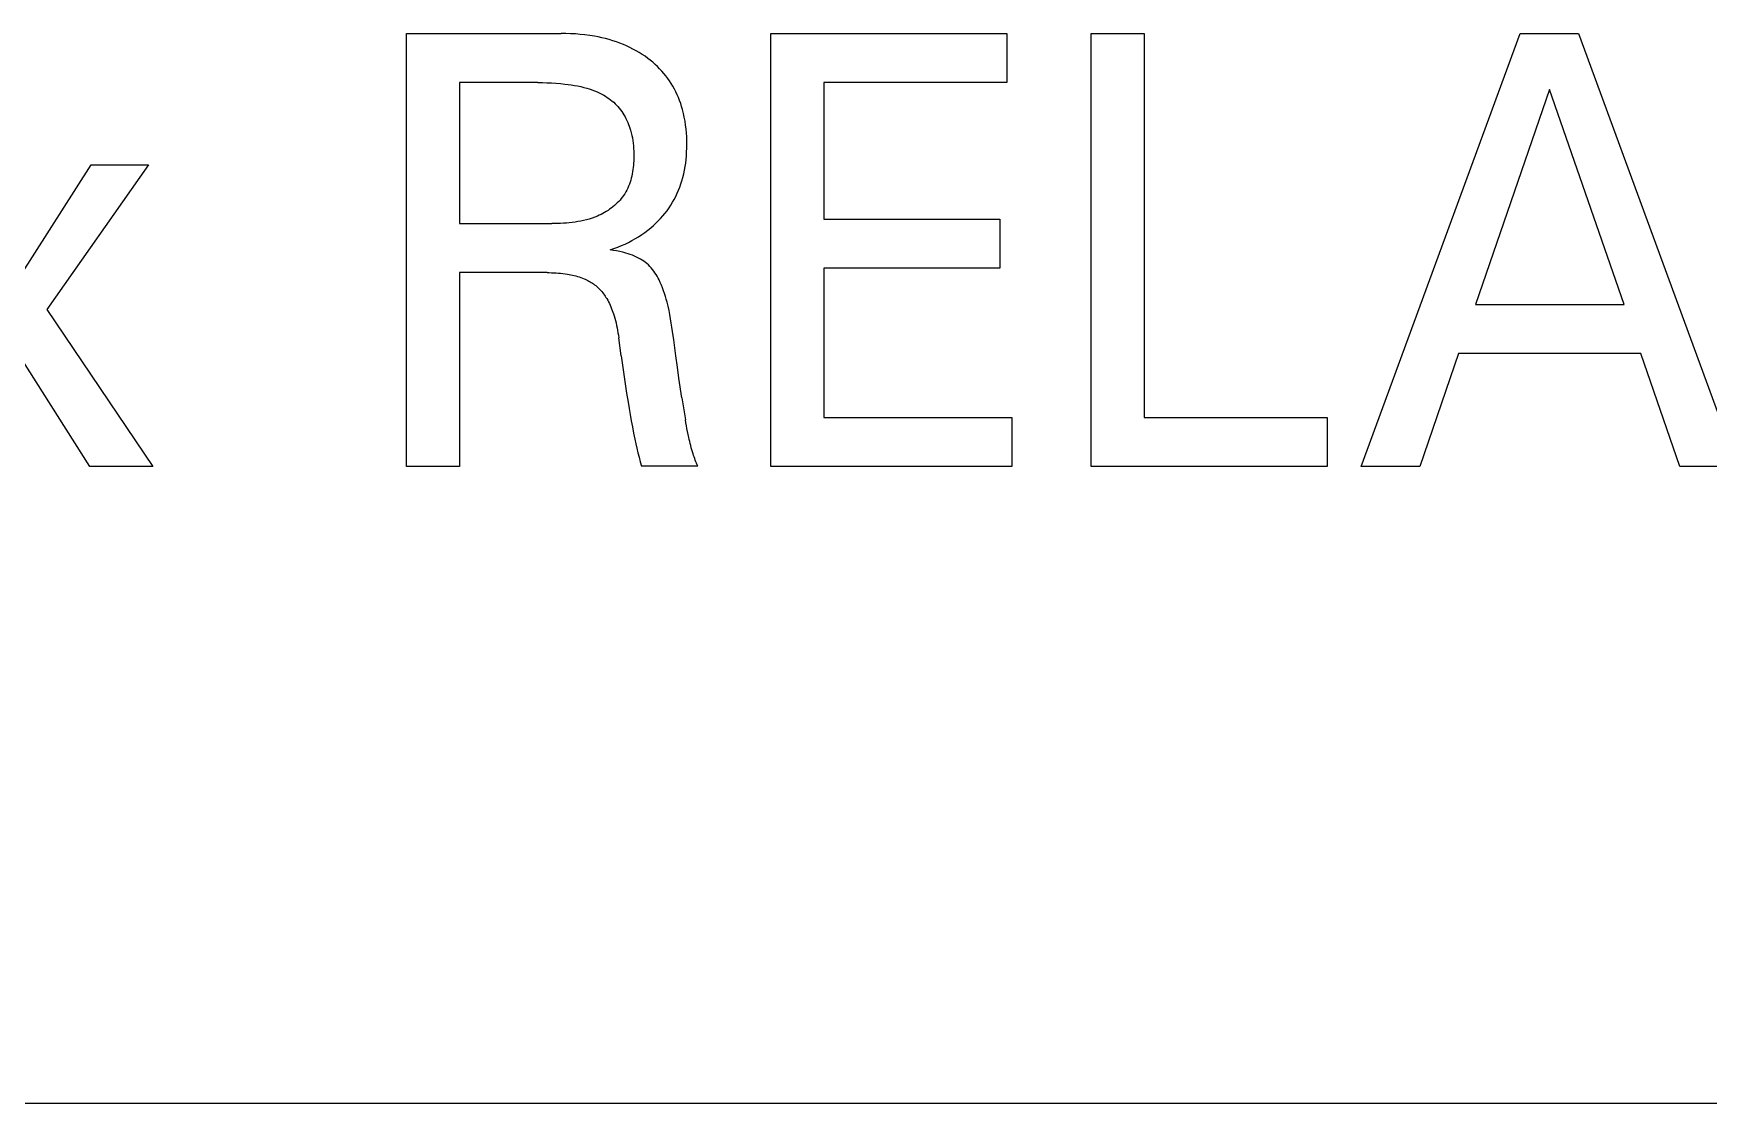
# Model space of a CAD drawing. Extents: x 0 to 420, y 0 to 297.
# Drawn here: x 161.34 to 167.91, y 192.36 to 196.56 of the extents above; entities that cross this region are included whole.
import ezdxf

# ---------------------------------------------------------------- set-up
doc = ezdxf.new("R2010")
doc.units = 0
doc.header["$LTSCALE"] = 23.1
doc.layers.add('10000_FRONT', color=7, linetype='CONTINUOUS')

msp = doc.modelspace()

# ---------------------------------------------------------------- linework, layer by layer
at = {"layer": '10000_FRONT', "color": 7, "linetype": 'CONTINUOUS'}
for p, q in [((162.8032, 194.8564), (162.8032, 196.5564)), ((162.8032, 196.5564), (163.4092, 196.5564)), ((163.428, 196.5562), (163.4092, 196.5564)), ((163.4469, 196.5556), (163.428, 196.5562)), ((163.4657, 196.5546), (163.4469, 196.5556)), ((163.4845, 196.5531), (163.4657, 196.5546)), ((163.5032, 196.5511), (163.4845, 196.5531)), ((163.5219, 196.5486), (163.5032, 196.5511)), ((163.5405, 196.5456), (163.5219, 196.5486)), ((163.5551, 196.5428), (163.5405, 196.5456)), ((163.5695, 196.5397), (163.5551, 196.5428)), ((163.5839, 196.5362), (163.5695, 196.5397)), ((163.5982, 196.5324), (163.5839, 196.5362)), ((163.6124, 196.5281), (163.5982, 196.5324)), ((163.6264, 196.5235), (163.6124, 196.5281)), ((163.6403, 196.5185), (163.6264, 196.5235)), ((163.6541, 196.513), (163.6403, 196.5185)), ((163.6668, 196.5076), (163.6541, 196.513)), ((163.6793, 196.5017), (163.6668, 196.5076)), ((163.6916, 196.4955), (163.6793, 196.5017)), ((163.7037, 196.4889), (163.6916, 196.4955)), ((164.232, 194.8564), (164.232, 196.5564)), ((164.232, 196.5564), (165.1593, 196.5564)), ((165.1593, 196.5564), (165.1593, 196.3636)), ((165.4893, 194.8564), (165.4893, 196.5564)), ((165.4893, 196.5564), (165.6974, 196.5564)), ((165.6974, 196.5564), (165.6974, 195.0492)), ((166.5492, 194.8564), (167.1736, 196.5564)), ((167.1736, 196.5564), (167.4022, 196.5564)), ((167.4022, 196.5564), (168.0265, 194.8564)), ((163.7156, 196.482), (163.7037, 196.4889)), ((163.7273, 196.4746), (163.7156, 196.482)), ((163.7388, 196.4669), (163.7273, 196.4746)), ((163.7499, 196.4588), (163.7388, 196.4669)), ((163.7597, 196.4513), (163.7499, 196.4588)), ((163.7692, 196.4434), (163.7597, 196.4513)), ((163.7785, 196.4352), (163.7692, 196.4434)), ((163.7875, 196.4268), (163.7785, 196.4352)), ((163.0113, 196.3636), (163.0113, 195.8106)), ((163.3186, 196.3636), (163.0113, 196.3636)), ((163.3186, 196.3636), (163.3363, 196.3635)), ((163.3363, 196.3635), (163.354, 196.3631)), ((163.354, 196.3631), (163.3716, 196.3624)), ((163.3716, 196.3624), (163.3893, 196.3613)), ((163.7962, 196.4181), (163.7875, 196.4268)), ((163.8046, 196.4091), (163.7962, 196.4181)), ((163.8127, 196.3998), (163.8046, 196.4091)), ((163.8205, 196.3902), (163.8127, 196.3998)), ((163.8279, 196.3804), (163.8205, 196.3902)), ((163.835, 196.3703), (163.8279, 196.3804)), ((163.8418, 196.3599), (163.835, 196.3703)), ((164.4401, 196.3636), (164.4401, 195.8275)), ((165.1593, 196.3636), (164.4401, 196.3636)), ((163.3893, 196.3613), (163.4069, 196.3599)), ((163.4069, 196.3599), (163.4245, 196.3581)), ((163.4245, 196.3581), (163.437, 196.3566)), ((163.437, 196.3566), (163.4494, 196.3548)), ((163.4494, 196.3548), (163.4618, 196.3528)), ((163.4618, 196.3528), (163.4742, 196.3505)), ((163.4742, 196.3505), (163.4865, 196.3479)), ((163.4865, 196.3479), (163.4987, 196.345)), ((163.4987, 196.345), (163.5108, 196.3417)), ((163.5108, 196.3417), (163.5194, 196.3391)), ((163.5194, 196.3391), (163.528, 196.3363)), ((163.528, 196.3363), (163.5365, 196.3333)), ((163.5365, 196.3333), (163.545, 196.33)), ((163.545, 196.33), (163.5533, 196.3265)), ((163.5533, 196.3265), (163.5615, 196.3227)), ((163.5615, 196.3227), (163.5695, 196.3186)), ((163.5695, 196.3186), (163.5774, 196.3142)), ((163.5774, 196.3142), (163.5842, 196.3101)), ((163.5842, 196.3101), (163.5909, 196.3058)), ((163.5909, 196.3058), (163.5974, 196.3012)), ((163.5974, 196.3012), (163.6037, 196.2964)), ((163.6037, 196.2964), (163.6099, 196.2914)), ((163.8482, 196.3492), (163.8418, 196.3599)), ((163.8542, 196.3384), (163.8482, 196.3492)), ((163.8598, 196.3273), (163.8542, 196.3384)), ((163.8651, 196.316), (163.8598, 196.3273)), ((163.87, 196.3046), (163.8651, 196.316)), ((163.8746, 196.293), (163.87, 196.3046)), ((167.289, 196.3371), (166.9978, 195.4925)), ((167.5812, 195.4925), (167.289, 196.3371)), ((163.6099, 196.2914), (163.6159, 196.2862)), ((163.6159, 196.2862), (163.6217, 196.2807)), ((163.6217, 196.2807), (163.6273, 196.2751)), ((163.6273, 196.2751), (163.6326, 196.2692)), ((163.6326, 196.2692), (163.6378, 196.2632)), ((163.6378, 196.2632), (163.6427, 196.2569)), ((163.6427, 196.2569), (163.6475, 196.2503)), ((163.6475, 196.2503), (163.6521, 196.2435)), ((163.6521, 196.2435), (163.6563, 196.2366)), ((163.6563, 196.2366), (163.6604, 196.2295)), ((163.8788, 196.2813), (163.8746, 196.293)), ((163.8826, 196.2694), (163.8788, 196.2813)), ((163.8861, 196.2575), (163.8826, 196.2694)), ((163.8899, 196.2425), (163.8861, 196.2575)), ((163.8931, 196.2275), (163.8899, 196.2425)), ((163.6604, 196.2295), (163.6642, 196.2222)), ((163.6642, 196.2222), (163.6677, 196.2149)), ((163.6677, 196.2149), (163.671, 196.2074)), ((163.671, 196.2074), (163.6741, 196.1998)), ((163.6741, 196.1998), (163.6769, 196.1921)), ((163.6769, 196.1921), (163.6795, 196.1844)), ((163.6795, 196.1844), (163.6819, 196.1766)), ((163.6819, 196.1766), (163.6846, 196.1666)), ((163.6846, 196.1666), (163.687, 196.1564)), ((163.8959, 196.2124), (163.8931, 196.2275)), ((163.8982, 196.1971), (163.8959, 196.2124)), ((163.9, 196.1818), (163.8982, 196.1971)), ((163.9014, 196.1665), (163.9, 196.1818)), ((163.9024, 196.1511), (163.9014, 196.1665)), ((163.687, 196.1564), (163.6891, 196.1462)), ((163.6891, 196.1462), (163.6908, 196.136)), ((163.6908, 196.136), (163.6922, 196.1257)), ((163.6922, 196.1257), (163.6933, 196.1153)), ((163.6933, 196.1153), (163.6941, 196.1049)), ((163.6941, 196.1049), (163.6946, 196.0944)), ((163.9023, 196.0913), (163.9029, 196.1058)), ((163.9029, 196.1357), (163.9024, 196.1511)), ((163.9031, 196.1203), (163.9029, 196.1357)), ((163.9029, 196.1058), (163.9031, 196.1203)), ((161.286, 195.6034), (161.5653, 196.0407)), ((161.7896, 196.0407), (161.3917, 195.4733)), ((161.5653, 196.0407), (161.7896, 196.0407)), ((163.6933, 196.0391), (163.6925, 196.0306)), ((163.694, 196.0477), (163.6933, 196.0391)), ((163.6945, 196.0562), (163.694, 196.0477)), ((163.6948, 196.0648), (163.6945, 196.0562)), ((163.6946, 196.0944), (163.6949, 196.0839)), ((163.695, 196.0733), (163.6948, 196.0648)), ((163.6949, 196.0839), (163.695, 196.0733)), ((163.8938, 196.0195), (163.8964, 196.0337)), ((163.8964, 196.0337), (163.8985, 196.048)), ((163.8985, 196.048), (163.9001, 196.0624)), ((163.9001, 196.0624), (163.9014, 196.0768)), ((163.9014, 196.0768), (163.9023, 196.0913)), ((163.6802, 195.9726), (163.6775, 195.9647)), ((163.6827, 195.9806), (163.6802, 195.9726)), ((163.6849, 195.9888), (163.6827, 195.9806)), ((163.6869, 195.997), (163.6849, 195.9888)), ((163.6886, 196.0053), (163.6869, 195.997)), ((163.6901, 196.0137), (163.6886, 196.0053)), ((163.6914, 196.0222), (163.6901, 196.0137)), ((163.6925, 196.0306), (163.6914, 196.0222)), ((163.8798, 195.966), (163.8838, 195.9786)), ((163.8838, 195.9786), (163.8874, 195.9913)), ((163.8874, 195.9913), (163.8908, 196.0054)), ((163.8908, 196.0054), (163.8938, 196.0195)), ((163.6408, 195.9028), (163.6356, 195.897)), ((163.6458, 195.9087), (163.6408, 195.9028)), ((163.6505, 195.9147), (163.6458, 195.9087)), ((163.655, 195.921), (163.6505, 195.9147)), ((163.6592, 195.9274), (163.655, 195.921)), ((163.6635, 195.9345), (163.6592, 195.9274)), ((163.6675, 195.9418), (163.6635, 195.9345)), ((163.6711, 195.9493), (163.6675, 195.9418)), ((163.6744, 195.9569), (163.6711, 195.9493)), ((163.6775, 195.9647), (163.6744, 195.9569)), ((163.8472, 195.8938), (163.8536, 195.9053)), ((163.8536, 195.9053), (163.8597, 195.9171)), ((163.8597, 195.9171), (163.8653, 195.9291)), ((163.8653, 195.9291), (163.8706, 195.9412)), ((163.8706, 195.9412), (163.8754, 195.9535)), ((163.8754, 195.9535), (163.8798, 195.966)), ((163.5521, 195.8398), (163.5415, 195.8355)), ((163.5593, 195.843), (163.5521, 195.8398)), ((163.5663, 195.8464), (163.5593, 195.843)), ((163.5733, 195.8501), (163.5663, 195.8464)), ((163.5802, 195.8539), (163.5733, 195.8501)), ((163.5869, 195.8579), (163.5802, 195.8539)), ((163.5936, 195.8621), (163.5869, 195.8579)), ((163.6001, 195.8666), (163.5936, 195.8621)), ((163.6064, 195.8712), (163.6001, 195.8666)), ((163.6126, 195.876), (163.6064, 195.8712)), ((163.6187, 195.881), (163.6126, 195.876)), ((163.6245, 195.8861), (163.6187, 195.881)), ((163.6302, 195.8915), (163.6245, 195.8861)), ((163.6356, 195.897), (163.6302, 195.8915)), ((163.8, 195.8302), (163.8088, 195.8401)), ((163.8088, 195.8401), (163.8172, 195.8503)), ((163.8172, 195.8503), (163.8253, 195.8607)), ((163.8253, 195.8607), (163.833, 195.8715)), ((163.833, 195.8715), (163.8403, 195.8825)), ((163.8403, 195.8825), (163.8472, 195.8938)), ((163.0113, 195.8106), (163.3736, 195.8106)), ((163.3849, 195.8107), (163.3736, 195.8106)), ((163.3963, 195.8109), (163.3849, 195.8107)), ((163.4077, 195.8112), (163.3963, 195.8109)), ((163.419, 195.8118), (163.4077, 195.8112)), ((163.4304, 195.8125), (163.419, 195.8118)), ((163.4418, 195.8134), (163.4304, 195.8125)), ((163.4531, 195.8146), (163.4418, 195.8134)), ((163.4644, 195.8161), (163.4531, 195.8146)), ((163.4756, 195.8178), (163.4644, 195.8161)), ((163.4868, 195.8199), (163.4756, 195.8178)), ((163.498, 195.8222), (163.4868, 195.8199)), ((163.509, 195.825), (163.498, 195.8222)), ((163.5199, 195.8281), (163.509, 195.825)), ((163.5308, 195.8316), (163.5199, 195.8281)), ((163.5415, 195.8355), (163.5308, 195.8316)), ((163.7263, 195.767), (163.7384, 195.7755)), ((163.7384, 195.7755), (163.7503, 195.7844)), ((163.7503, 195.7844), (163.7618, 195.7937)), ((163.7618, 195.7937), (163.7718, 195.8024)), ((163.7718, 195.8024), (163.7815, 195.8113)), ((163.7815, 195.8113), (163.7909, 195.8206)), ((163.7909, 195.8206), (163.8, 195.8302)), ((164.4401, 195.8275), (165.1313, 195.8275)), ((165.1313, 195.8275), (165.1313, 195.6347)), ((163.6022, 195.707), (163.6171, 195.7121)), ((163.6146, 195.7052), (163.6022, 195.707)), ((163.627, 195.703), (163.6146, 195.7052)), ((163.6171, 195.7121), (163.6318, 195.7176)), ((163.6318, 195.7176), (163.6463, 195.7236)), ((163.6463, 195.7236), (163.6607, 195.73)), ((163.6607, 195.73), (163.6743, 195.7366)), ((163.6743, 195.7366), (163.6877, 195.7437)), ((163.6877, 195.7437), (163.7009, 195.7511)), ((163.7009, 195.7511), (163.7139, 195.7589)), ((163.7139, 195.7589), (163.7263, 195.767)), ((163.6394, 195.7006), (163.627, 195.703)), ((163.6517, 195.6978), (163.6394, 195.7006)), ((163.6639, 195.6946), (163.6517, 195.6978)), ((163.6725, 195.692), (163.6639, 195.6946)), ((163.681, 195.6891), (163.6725, 195.692)), ((163.6894, 195.686), (163.681, 195.6891)), ((163.6977, 195.6826), (163.6894, 195.686)), ((163.7059, 195.6789), (163.6977, 195.6826)), ((163.7139, 195.6749), (163.7059, 195.6789)), ((163.7207, 195.6711), (163.7139, 195.6749)), ((163.7274, 195.667), (163.7207, 195.6711)), ((163.7339, 195.6627), (163.7274, 195.667)), ((163.7402, 195.6581), (163.7339, 195.6627)), ((163.7463, 195.6532), (163.7402, 195.6581)), ((163.7521, 195.648), (163.7463, 195.6532)), ((163.7578, 195.6423), (163.7521, 195.648)), ((163.7631, 195.6365), (163.7578, 195.6423)), ((163.0113, 195.6178), (163.0113, 194.8564)), ((163.3542, 195.6178), (163.0113, 195.6178)), ((163.3542, 195.6178), (163.3631, 195.6178)), ((163.3631, 195.6178), (163.3721, 195.6176)), ((163.3721, 195.6176), (163.381, 195.6173)), ((163.381, 195.6173), (163.3899, 195.6168)), ((163.3899, 195.6168), (163.3989, 195.6161)), ((163.3989, 195.6161), (163.4078, 195.6153)), ((163.4078, 195.6153), (163.4167, 195.6144)), ((163.4167, 195.6144), (163.4255, 195.6132)), ((163.4255, 195.6132), (163.4344, 195.6118)), ((163.4344, 195.6118), (163.441, 195.6107)), ((163.441, 195.6107), (163.4477, 195.6094)), ((163.4477, 195.6094), (163.4543, 195.6079)), ((163.4543, 195.6079), (163.4609, 195.6064)), ((163.4609, 195.6064), (163.4674, 195.6047)), ((163.4674, 195.6047), (163.4739, 195.6028)), ((163.4739, 195.6028), (163.4804, 195.6008)), ((163.4804, 195.6008), (163.4868, 195.5986)), ((163.4868, 195.5986), (163.4931, 195.5963)), ((163.4931, 195.5963), (163.4994, 195.5937)), ((163.4994, 195.5937), (163.5043, 195.5916)), ((163.5043, 195.5916), (163.5092, 195.5894)), ((163.5092, 195.5894), (163.5139, 195.587)), ((163.5139, 195.587), (163.5187, 195.5846)), ((163.5187, 195.5846), (163.5233, 195.582)), ((163.5233, 195.582), (163.5279, 195.5792)), ((163.5279, 195.5792), (163.5324, 195.5764)), ((163.5324, 195.5764), (163.5368, 195.5734)), ((163.5368, 195.5734), (163.5411, 195.5703)), ((163.7682, 195.6303), (163.7631, 195.6365)), ((163.7731, 195.6239), (163.7682, 195.6303)), ((163.7777, 195.6173), (163.7731, 195.6239)), ((163.782, 195.6106), (163.7777, 195.6173)), ((163.7862, 195.6036), (163.782, 195.6106)), ((163.7901, 195.5966), (163.7862, 195.6036)), ((163.7938, 195.5895), (163.7901, 195.5966)), ((163.7989, 195.579), (163.7938, 195.5895)), ((163.8036, 195.5683), (163.7989, 195.579)), ((164.4401, 195.6347), (164.4401, 195.0492)), ((165.1313, 195.6347), (164.4401, 195.6347)), ((163.5411, 195.5703), (163.5453, 195.567)), ((163.5453, 195.567), (163.5494, 195.5636)), ((163.5494, 195.5636), (163.5536, 195.5599)), ((163.5536, 195.5599), (163.5577, 195.556)), ((163.5577, 195.556), (163.5616, 195.5519)), ((163.5616, 195.5519), (163.5655, 195.5477)), ((163.5655, 195.5477), (163.5691, 195.5434)), ((163.5691, 195.5434), (163.5727, 195.539)), ((163.5727, 195.539), (163.5762, 195.5345)), ((163.5762, 195.5345), (163.5795, 195.5299)), ((163.5795, 195.5299), (163.5827, 195.5252)), ((163.5827, 195.5252), (163.5857, 195.5204)), ((163.5857, 195.5204), (163.5887, 195.5156)), ((163.5887, 195.5156), (163.5923, 195.5092)), ((163.5923, 195.5092), (163.5958, 195.5028)), ((163.8079, 195.5576), (163.8036, 195.5683)), ((163.812, 195.5467), (163.8079, 195.5576)), ((163.8157, 195.5357), (163.812, 195.5467)), ((163.8192, 195.5247), (163.8157, 195.5357)), ((163.8224, 195.5135), (163.8192, 195.5247)), ((163.8254, 195.5023), (163.8224, 195.5135)), ((161.3917, 195.4733), (161.8068, 194.8564)), ((163.5958, 195.5028), (163.599, 195.4962)), ((163.599, 195.4962), (163.6021, 195.4896)), ((163.6021, 195.4896), (163.6051, 195.4829)), ((163.6051, 195.4829), (163.6078, 195.4761)), ((163.6078, 195.4761), (163.6104, 195.4693)), ((163.6104, 195.4693), (163.6129, 195.4624)), ((163.6129, 195.4624), (163.6152, 195.4555)), ((163.6152, 195.4555), (163.6174, 195.4485)), ((163.6174, 195.4485), (163.6202, 195.4391)), ((163.8294, 195.486), (163.8254, 195.5023)), ((163.833, 195.4695), (163.8294, 195.486)), ((163.8363, 195.453), (163.833, 195.4695)), ((163.8393, 195.4365), (163.8363, 195.453)), ((166.9978, 195.4925), (167.5812, 195.4925)), ((163.6202, 195.4391), (163.6227, 195.4297)), ((163.6227, 195.4297), (163.6251, 195.4202)), ((163.6251, 195.4202), (163.6273, 195.4106)), ((163.6273, 195.4106), (163.6292, 195.401)), ((163.6292, 195.401), (163.6311, 195.3914)), ((163.6311, 195.3914), (163.6327, 195.3818)), ((163.6327, 195.3818), (163.6343, 195.3721)), ((163.842, 195.4198), (163.8393, 195.4365)), ((163.8446, 195.4032), (163.842, 195.4198)), ((163.847, 195.3865), (163.8446, 195.4032)), ((163.8513, 195.3546), (163.847, 195.3865)), ((161.5599, 194.8564), (161.2558, 195.3359)), ((163.6343, 195.3721), (163.6356, 195.3624)), ((163.6453, 195.2913), (163.6356, 195.3624)), ((163.8597, 195.2907), (163.8513, 195.3546)), ((163.6453, 195.2913), (163.6504, 195.2548)), ((163.6504, 195.2548), (163.6556, 195.2182)), ((163.8657, 195.2473), (163.8597, 195.2907)), ((163.8719, 195.2039), (163.8657, 195.2473)), ((166.931, 195.2998), (166.78, 194.8564)), ((167.647, 195.2998), (166.931, 195.2998)), ((167.8001, 194.8564), (167.647, 195.2998)), ((163.6556, 195.2182), (163.661, 195.1817)), ((163.661, 195.1817), (163.6666, 195.1452)), ((163.8837, 195.1263), (163.8719, 195.2039)), ((163.6666, 195.1452), (163.6724, 195.1087)), ((163.8837, 195.1263), (163.8974, 195.04)), ((163.6724, 195.1087), (163.6764, 195.0846)), ((163.6764, 195.0846), (163.6806, 195.0604)), ((163.6806, 195.0604), (163.6848, 195.0363)), ((164.4401, 195.0492), (165.1787, 195.0492)), ((165.1787, 195.0492), (165.1787, 194.8564)), ((165.6974, 195.0492), (166.4155, 195.0492)), ((166.4155, 195.0492), (166.4155, 194.8564)), ((163.6848, 195.0363), (163.6893, 195.0122)), ((163.6893, 195.0122), (163.6941, 194.9882)), ((163.6941, 194.9882), (163.699, 194.9642)), ((163.8994, 195.0285), (163.8974, 195.04)), ((163.9014, 195.017), (163.8994, 195.0285)), ((163.9036, 195.0055), (163.9014, 195.017)), ((163.9059, 194.994), (163.9036, 195.0055)), ((163.9083, 194.9826), (163.9059, 194.994)), ((163.9107, 194.9711), (163.9083, 194.9826)), ((163.699, 194.9642), (163.7029, 194.9463)), ((163.7029, 194.9463), (163.707, 194.9285)), ((163.707, 194.9285), (163.7112, 194.9107)), ((163.9126, 194.963), (163.9107, 194.9711)), ((163.9145, 194.9548), (163.9126, 194.963)), ((163.9164, 194.9467), (163.9145, 194.9548)), ((163.9185, 194.9386), (163.9164, 194.9467)), ((163.9206, 194.9305), (163.9185, 194.9386)), ((163.9228, 194.9225), (163.9206, 194.9305)), ((163.9252, 194.9144), (163.9228, 194.9225)), ((161.8068, 194.8564), (161.5599, 194.8564)), ((163.0113, 194.8564), (162.8032, 194.8564)), ((163.7112, 194.9107), (163.7156, 194.8929)), ((163.7156, 194.8929), (163.7203, 194.8752)), ((163.7203, 194.8752), (163.7251, 194.8576)), ((163.9462, 194.8576), (163.7251, 194.8576)), ((163.9276, 194.9065), (163.9252, 194.9144)), ((163.9296, 194.9003), (163.9276, 194.9065)), ((163.9317, 194.8941), (163.9296, 194.9003)), ((163.9339, 194.8879), (163.9317, 194.8941)), ((163.9362, 194.8818), (163.9339, 194.8879)), ((163.9385, 194.8757), (163.9362, 194.8818)), ((163.941, 194.8696), (163.9385, 194.8757)), ((163.9435, 194.8636), (163.941, 194.8696)), ((163.9462, 194.8576), (163.9435, 194.8636)), ((165.1787, 194.8564), (164.232, 194.8564)), ((166.4155, 194.8564), (165.4893, 194.8564)), ((166.78, 194.8564), (166.5492, 194.8564)), ((168.0265, 194.8564), (167.8001, 194.8564)), ((182.2631, 192.3564), (148.7631, 192.3564))]:
    msp.add_line(p, q, dxfattribs=at)

doc.saveas('drawing.dxf')
